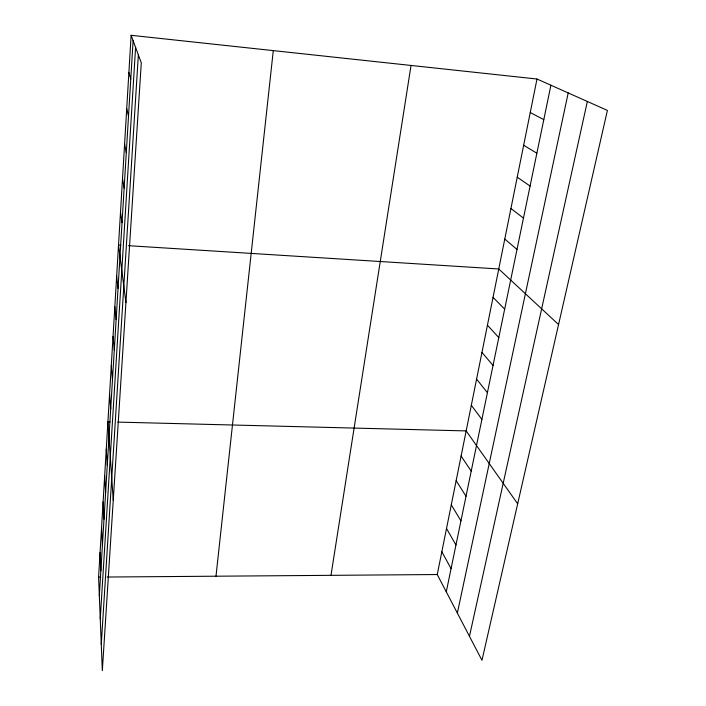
<?xml version="1.0" encoding="UTF-8"?>
<svg xmlns="http://www.w3.org/2000/svg" width="706" height="706" viewBox="0 0 706 706"><rect width="100%" height="100%" fill="white"/><g stroke="black" fill="none" stroke-linecap="round" stroke-linejoin="round"><path stroke-width="1.06" d="M131.122 35.3L141.288 62.834L102.326 670.7L98.593 577.102L131.122 35.3L536.992 79.019L607.407 110.41L481.977 660.304L437.252 574.534L536.992 79.019M99.334 595.838L133.107 40.683M100.261 618.95L135.587 47.399M101.276 644.34L138.358 54.909M215.983 576.211L273.284 50.611M330.99 575.337L411.033 65.455M446.28 591.84L550.909 85.223M457.356 613.082L568.198 92.927M469.464 636.318L587.348 101.47M98.593 577.102L100.729 577.084M107.135 577.031L437.252 574.534M110.101 421.906L107.912 421.844L113.251 500.272M117.77 422.1L466.163 430.916L517.674 503.793M120.708 245.203L118.529 245.061L125.924 302.583M128.36 245.679L498.754 268.977L558.561 324.539M530.25 112.519L543.805 119.632M523.667 145.242L536.869 153.228M517.224 177.224L530.091 186.04M510.932 208.491L523.473 218.101M504.781 239.069L516.995 249.421M493.044 297.385L504.666 309.122M487.44 325.201L498.789 337.565M481.96 352.444L493.044 365.417M476.585 379.131L487.414 392.677M471.317 405.288L481.898 419.382M461.106 456.032L471.202 471.149M456.147 480.662L466.013 496.256M451.284 504.816L460.939 520.869M446.519 528.503L455.952 544.988M441.841 551.739L451.063 568.648M128.889 72.471L130.778 78.984M126.709 108.715L128.51 116.305M124.591 144.068L126.295 152.664M122.517 178.556L124.141 188.114M120.497 212.206L122.032 222.69M116.658 276.214L118.043 288.357M114.831 306.651L116.146 319.562M113.039 336.418L114.293 350.052M111.292 365.523L112.475 379.846M109.58 393.992L110.701 408.968M106.279 449.104L107.277 465.298M104.673 475.791L105.618 492.541M103.102 501.913L104.003 519.201M101.567 527.497L102.414 545.288M100.067 552.551L100.861 570.827"/></g></svg>
